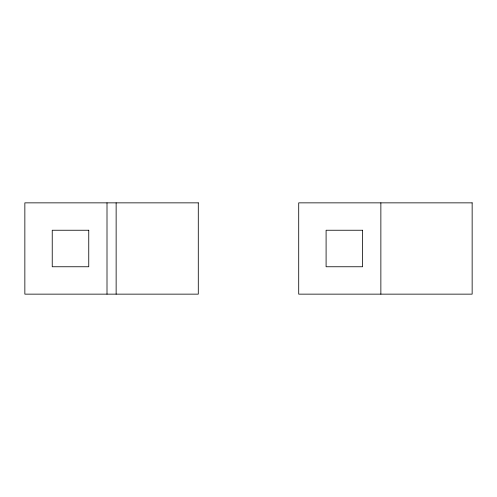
<?xml version="1.0" encoding="UTF-8"?>
<svg xmlns="http://www.w3.org/2000/svg" width="497" height="497" viewBox="0 0 497 497"><rect width="100%" height="100%" fill="white"/><g stroke="black" fill="none" stroke-linecap="round" stroke-linejoin="round"><path stroke-width="0.75" d="M380.864 202.857L380.864 294.143M116.136 202.857L116.136 294.143M107.004 202.857L107.004 294.143M198.291 202.857L24.85 202.857L24.85 294.143L198.291 294.143L198.291 202.857M472.15 202.857L298.709 202.857L298.709 294.143L472.15 294.143L472.15 202.857M88.752 230.241L52.235 230.241L52.235 266.759L88.752 266.759L88.752 230.241M362.605 230.241L326.094 230.241L326.094 266.759L362.605 266.759L362.605 230.241"/></g></svg>
